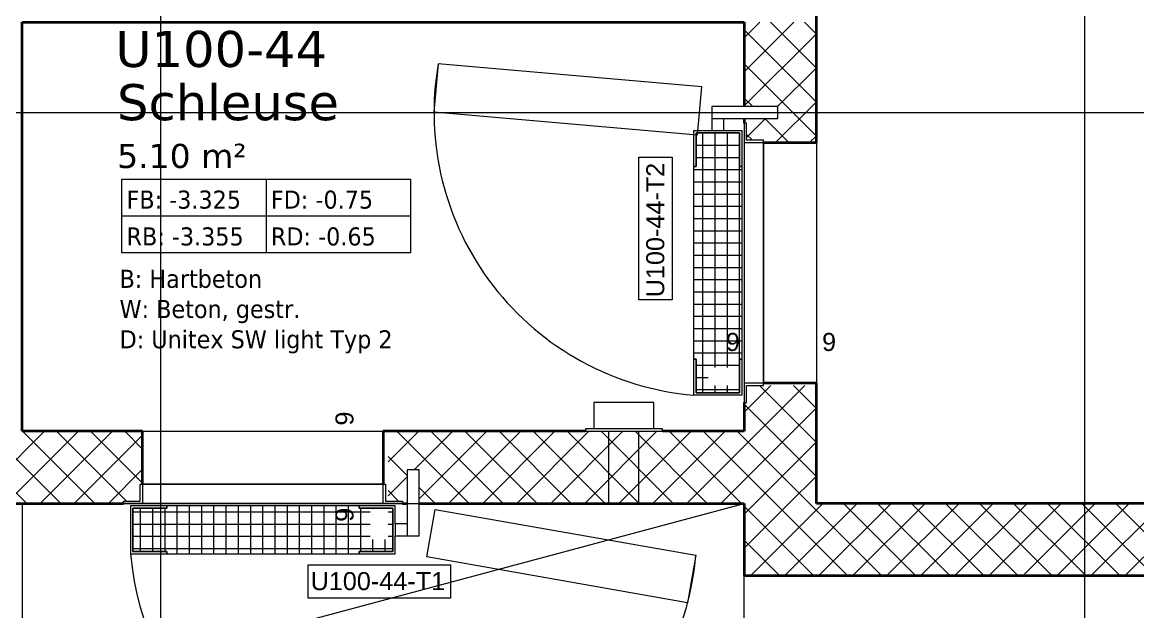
# Model space of a CAD drawing. Extents: x -982 to 937, y -179 to 616.
# Drawn here: x -521.4 to -428.7, y 251 to 300 of the extents above; entities that cross this region are included whole.
import ezdxf
from ezdxf.lldxf.tags import DXFTag

# ---------------------------------------------------------------- set-up
doc = ezdxf.new("R2010")
doc.units = 0
doc.layers.get('0').update_dxf_attribs({"lineweight": 13})
for name, color, linetype, lineweight in [('A-____-NOTE-TEXT', 7, 'Continuous', 9), ('A-AREA-____-IDEN', 7, 'Continuous', 5), ('A-DETL-GENF-HDLN', 7, '_Verdeckte Linien_', 9), ('A-DOOR-____-HDLN', 7, '_Verdeckte Linien_', 9), ('A-DOOR-____-IDEN', 7, 'Continuous', 5), ('A-DOOR-____-MCUT', 7, 'Continuous', 9), ('A-DOOR-____-OTLN', 7, 'Continuous', 9), ('A-DOOR-FRAM-MCUT', 7, 'Continuous', 9), ('A-DOOR-FRAM-OTLN', 7, 'Continuous', 9), ('A-WALL-____-MCUT', 7, 'Continuous', 35), ('A-WALL-____-OTLN', 7, 'Continuous', 9), ('A-WALL-____-PATT', 7, 'Continuous', 35), ('I-WALL-____-OTLN', 7, 'Continuous', 9), ('M-EQPM-____-OTLN', 7, 'Continuous', 9), ('S-GRID-____-OTLN', 7, 'Continuous', 5)]:
    doc.layers.add(name, color=color, linetype=linetype, lineweight=lineweight)
doc.styles.get("Standard").update_dxf_attribs({"font": 'arial.ttf'})
tags = doc.linetypes.add('_Rasterlinie_', pattern=[0.375, 0.2, -0.05, 0.075, -0.05]).pattern_tags.tags
tags[10:11] = [DXFTag(74, 4), DXFTag(75, 0), DXFTag(340, '0'), DXFTag(46, 1.0), DXFTag(50, 0.0), DXFTag(44, 0.0), DXFTag(45, 0.0)]
tags[8:9] = [DXFTag(74, 4), DXFTag(75, 0), DXFTag(340, '0'), DXFTag(46, 1.0), DXFTag(50, 0.0), DXFTag(44, 0.0), DXFTag(45, 0.0)]
tags[6:7] = [DXFTag(74, 4), DXFTag(75, 0), DXFTag(340, '0'), DXFTag(46, 1.0), DXFTag(50, 0.0), DXFTag(44, 0.0), DXFTag(45, 0.0)]
tags[4:5] = [DXFTag(74, 4), DXFTag(75, 0), DXFTag(340, '0'), DXFTag(46, 1.0), DXFTag(50, 0.0), DXFTag(44, 0.0), DXFTag(45, 0.0)]
tags = doc.linetypes.add('_Verdeckte Linien_', pattern=[0.15, 0.1, -0.05]).pattern_tags.tags
tags[6:7] = [DXFTag(74, 4), DXFTag(75, 0), DXFTag(340, '0'), DXFTag(46, 1.0), DXFTag(50, 0.0), DXFTag(44, 0.0), DXFTag(45, 0.0)]
tags[4:5] = [DXFTag(74, 4), DXFTag(75, 0), DXFTag(340, '0'), DXFTag(46, 1.0), DXFTag(50, 0.0), DXFTag(44, 0.0), DXFTag(45, 0.0)]
tags = doc.linetypes.add('Grundrissdarstellung Sturz', pattern=[0.25, 0.15, -0.05, 0, -0.05]).pattern_tags.tags
tags[10:11] = [DXFTag(74, 4), DXFTag(75, 0), DXFTag(340, '0'), DXFTag(46, 1.0), DXFTag(50, 0.0), DXFTag(44, 0.0), DXFTag(45, 0.0)]
tags[8:9] = [DXFTag(74, 4), DXFTag(75, 0), DXFTag(340, '0'), DXFTag(46, 1.0), DXFTag(50, 0.0), DXFTag(44, 0.0), DXFTag(45, 0.0)]
tags[6:7] = [DXFTag(74, 4), DXFTag(75, 0), DXFTag(340, '0'), DXFTag(46, 1.0), DXFTag(50, 0.0), DXFTag(44, 0.0), DXFTag(45, 0.0)]
tags[4:5] = [DXFTag(74, 4), DXFTag(75, 0), DXFTag(340, '0'), DXFTag(46, 1.0), DXFTag(50, 0.0), DXFTag(44, 0.0), DXFTag(45, 0.0)]

# ---------------------------------------------------------------- blocks, each defined once
blk = doc.blocks.new('Referenz-A0UJ2GQRXE', base_point=(-954.019, -167.52))
at = {"layer": 'A-AREA-____-IDEN', "color": 0, "linetype": 'Continuous', "ltscale": 0.13}
for p, q in [((-513.09, 286.961), (-489.09, 286.961)), ((-513.09, 280.839), (-513.09, 286.961)), ((-501.09, 286.961), (-501.09, 280.839)), ((-489.09, 286.961), (-489.09, 280.839)), ((-513.09, 283.9), (-489.09, 283.9)), ((-489.09, 280.839), (-513.09, 280.839))]:
    blk.add_line(p, q, dxfattribs=at)
at = {"layer": 'A-DETL-GENF-HDLN', "color": 0, "linetype": '_Verdeckte Linien_', "ltscale": 0.13}
for p, q in [((-486.795, 296.533), (-487.144, 292.549)), ((-464.879, 294.616), (-486.795, 296.533)), ((-465.228, 290.631), (-464.879, 294.616)), ((-487.144, 292.549), (-465.228, 290.631)), ((-588.359, 225.993), (-461.359, 259.993)), ((-538.259, 259.993), (-494.259, 259.993)), ((-494.259, 259.993), (-490.959, 259.993)), ((-490.959, 259.993), (-461.359, 259.993)), ((-461.359, 225.993), (-461.359, 259.993)), ((-487.729, 255.563), (-487.034, 259.502)), ((-487.034, 259.502), (-465.369, 255.682)), ((-466.063, 251.742), (-487.729, 255.563)), ((-465.369, 255.682), (-466.063, 251.742))]:
    blk.add_line(p, q, dxfattribs=at)
at = {"layer": 'A-DOOR-____-HDLN', "color": 0, "linetype": '_Verdeckte Linien_', "ltscale": 0.13}
for centre, major_axis, end_param in [((-463.555, 292.493), (-23.236, 4.044), 1.658063), ((-488.859, 257.796), (-23.5, -2.004), 2.96706)]:
    blk.add_ellipse(centre, major_axis=major_axis, ratio=1, start_param=0, end_param=end_param, dxfattribs=at)
at = {"layer": 'A-DOOR-____-IDEN', "color": 0, "linetype": 'Continuous', "ltscale": 0.13}
for p, q in [((-470.122, 276.93), (-470.122, 288.77)), ((-470.122, 288.77), (-467.342, 288.77)), ((-467.342, 288.77), (-467.342, 276.93)), ((-467.342, 276.93), (-470.122, 276.93)), ((-497.599, 254.902), (-485.759, 254.902)), ((-497.599, 252.122), (-497.599, 254.902)), ((-485.759, 254.902), (-485.759, 252.122)), ((-485.759, 252.122), (-497.599, 252.122))]:
    blk.add_line(p, q, dxfattribs=at)
at = {"layer": 'A-DOOR-____-MCUT', "color": 0, "linetype": 'Continuous', "ltscale": 0.13}
for p, q in [((-465.559, 290.993), (-464.059, 290.993)), ((-465.559, 287.993), (-465.559, 290.993)), ((-465.359, 290.793), (-465.359, 287.993)), ((-461.759, 290.793), (-465.359, 290.793)), ((-463.059, 290.993), (-461.559, 290.993)), ((-461.759, 287.993), (-461.759, 290.793)), ((-461.559, 290.993), (-461.559, 287.993)), ((-465.359, 287.993), (-465.559, 287.993)), ((-461.559, 287.993), (-461.759, 287.993)), ((-465.559, 271.993), (-465.359, 271.993)), ((-465.559, 268.993), (-465.559, 271.993)), ((-465.359, 271.993), (-465.359, 269.193)), ((-461.759, 271.993), (-461.559, 271.993)), ((-461.759, 271.293), (-461.759, 271.993)), ((-461.559, 271.993), (-461.559, 271.293)), ((-461.759, 269.793), (-461.759, 271.293)), ((-461.559, 271.293), (-461.559, 269.793)), ((-461.759, 269.193), (-461.759, 269.793)), ((-461.559, 269.793), (-461.559, 268.993)), ((-461.559, 268.993), (-465.559, 268.993)), ((-465.359, 269.193), (-461.759, 269.193)), ((-509.359, 259.793), (-512.359, 259.793)), ((-512.359, 259.793), (-512.359, 255.793)), ((-512.159, 255.993), (-512.159, 259.593)), ((-512.159, 259.593), (-509.359, 259.593)), ((-509.359, 259.593), (-509.359, 259.793)), ((-492.459, 259.793), (-493.359, 259.793)), ((-493.359, 259.793), (-493.359, 259.593)), ((-493.359, 259.593), (-492.459, 259.593)), ((-490.959, 259.793), (-492.459, 259.793)), ((-492.459, 259.593), (-490.959, 259.593)), ((-490.359, 259.793), (-490.959, 259.793)), ((-490.959, 259.593), (-490.559, 259.593)), ((-490.559, 259.593), (-490.559, 255.993)), ((-490.359, 258.293), (-490.359, 259.793)), ((-490.359, 255.793), (-490.359, 257.293)), ((-509.359, 255.993), (-512.159, 255.993)), ((-509.359, 255.793), (-509.359, 255.993)), ((-493.359, 255.993), (-493.359, 255.793)), ((-490.559, 255.993), (-493.359, 255.993)), ((-512.359, 255.793), (-509.359, 255.793)), ((-493.359, 255.793), (-490.359, 255.793))]:
    blk.add_line(p, q, dxfattribs=at)
at = {"layer": 'A-DOOR-____-OTLN', "color": 0, "linetype": 'Continuous', "ltscale": 0.13}
for p, q in [((-458.559, 292.989), (-464.059, 292.989)), ((-464.059, 292.989), (-464.059, 291.989)), ((-458.559, 291.989), (-458.559, 292.989)), ((-464.059, 291.989), (-458.559, 291.989)), ((-464.059, 291.989), (-464.059, 290.989)), ((-463.059, 290.989), (-463.059, 291.989)), ((-464.787, 269.193), (-464.787, 290.793)), ((-464.059, 290.989), (-463.059, 290.989)), ((-463.771, 271.293), (-463.771, 290.793)), ((-462.755, 271.293), (-462.755, 290.793)), ((-465.359, 289.777), (-461.759, 289.777)), ((-465.359, 288.761), (-461.759, 288.761)), ((-465.559, 287.745), (-461.559, 287.745)), ((-461.739, 271.993), (-461.739, 287.993)), ((-465.559, 286.729), (-461.559, 286.729)), ((-465.559, 285.713), (-461.559, 285.713)), ((-465.559, 284.697), (-461.559, 284.697)), ((-465.559, 283.681), (-461.559, 283.681)), ((-465.559, 282.665), (-461.559, 282.665)), ((-465.559, 281.649), (-461.559, 281.649)), ((-465.559, 280.633), (-461.559, 280.633)), ((-465.559, 279.617), (-461.559, 279.617)), ((-465.559, 278.601), (-461.559, 278.601)), ((-465.559, 277.585), (-461.559, 277.585)), ((-465.559, 276.569), (-461.559, 276.569)), ((-465.559, 275.553), (-461.559, 275.553)), ((-465.559, 274.537), (-461.559, 274.537)), ((-465.559, 273.521), (-461.559, 273.521)), ((-465.559, 272.505), (-461.559, 272.505)), ((-465.359, 271.489), (-461.759, 271.489)), ((-465.359, 270.473), (-464.359, 270.473)), ((-463.771, 269.193), (-463.771, 269.793)), ((-462.755, 269.193), (-462.755, 269.793)), ((-465.359, 269.457), (-461.759, 269.457)), ((-488.362, 262.793), (-489.362, 262.793)), ((-489.362, 262.793), (-489.362, 257.293)), ((-488.362, 257.293), (-488.362, 262.793)), ((-511.523, 255.993), (-511.523, 259.593)), ((-510.507, 255.993), (-510.507, 259.593)), ((-509.491, 255.993), (-509.491, 259.593)), ((-508.475, 255.793), (-508.475, 259.793)), ((-507.459, 255.793), (-507.459, 259.793)), ((-506.443, 255.793), (-506.443, 259.793)), ((-505.427, 255.793), (-505.427, 259.793)), ((-504.411, 255.793), (-504.411, 259.793)), ((-503.395, 255.793), (-503.395, 259.793)), ((-502.379, 255.793), (-502.379, 259.793)), ((-501.363, 255.793), (-501.363, 259.793)), ((-500.347, 255.793), (-500.347, 259.793)), ((-499.331, 255.793), (-499.331, 259.793)), ((-498.315, 255.793), (-498.315, 259.793)), ((-497.299, 255.793), (-497.299, 259.793)), ((-496.283, 255.793), (-496.283, 259.793)), ((-495.267, 255.793), (-495.267, 259.793)), ((-494.251, 255.793), (-494.251, 259.793)), ((-493.235, 255.993), (-493.235, 259.593)), ((-512.159, 259.297), (-492.459, 259.297)), ((-490.959, 259.297), (-490.559, 259.297)), ((-512.159, 258.281), (-492.459, 258.281)), ((-490.959, 258.281), (-490.559, 258.281)), ((-489.362, 258.293), (-490.362, 258.293)), ((-490.362, 258.293), (-490.362, 257.293)), ((-512.159, 257.265), (-492.459, 257.265)), ((-492.219, 255.993), (-492.219, 256.993)), ((-491.203, 255.993), (-491.203, 256.993)), ((-490.959, 257.265), (-490.559, 257.265)), ((-490.362, 257.293), (-489.362, 257.293)), ((-489.362, 257.293), (-488.362, 257.293)), ((-512.159, 256.249), (-490.559, 256.249))]:
    blk.add_line(p, q, dxfattribs=at)
at = {"layer": 'A-DOOR-____-OTLN', "color": 0, "linetype": 'Grundrissdarstellung Sturz', "ltscale": 0.13}
blk.add_line((-521.359, 259.993), (-521.359, 225.993), dxfattribs=at)
at = {"layer": 'A-DOOR-FRAM-MCUT', "color": 0, "linetype": 'Continuous', "ltscale": 0.13}
for p, q in [((-461.159, 291.593), (-461.359, 291.593)), ((-461.359, 291.593), (-461.359, 289.993)), ((-461.159, 290.193), (-461.159, 291.593)), ((-465.359, 290.793), (-461.759, 290.793)), ((-465.359, 287.993), (-465.359, 290.793)), ((-461.759, 290.793), (-461.759, 287.993)), ((-459.759, 290.193), (-461.159, 290.193)), ((-459.759, 289.993), (-459.759, 290.193)), ((-461.359, 289.993), (-459.759, 289.993)), ((-465.559, 287.993), (-465.359, 287.993)), ((-465.559, 271.993), (-465.559, 287.993)), ((-461.759, 287.993), (-461.559, 287.993)), ((-461.559, 287.993), (-461.559, 271.993)), ((-465.359, 271.993), (-465.559, 271.993)), ((-465.359, 269.193), (-465.359, 271.993)), ((-461.759, 271.993), (-461.759, 271.293)), ((-461.559, 271.993), (-461.759, 271.993)), ((-461.759, 271.293), (-461.759, 269.793)), ((-461.759, 269.793), (-461.759, 269.193)), ((-459.759, 269.993), (-461.359, 269.993)), ((-461.359, 269.993), (-461.359, 269.793)), ((-461.359, 269.793), (-461.359, 268.393)), ((-461.159, 268.393), (-461.159, 269.793)), ((-461.159, 269.793), (-459.759, 269.793)), ((-459.759, 269.793), (-459.759, 269.993)), ((-461.759, 269.193), (-465.359, 269.193)), ((-461.359, 268.393), (-461.159, 268.393)), ((-511.559, 261.593), (-511.359, 261.593)), ((-511.559, 260.193), (-511.559, 261.593)), ((-511.359, 261.593), (-511.359, 259.993)), ((-491.359, 261.593), (-491.159, 261.593)), ((-491.359, 259.993), (-491.359, 261.593)), ((-491.159, 261.593), (-491.159, 260.193)), ((-512.959, 260.193), (-511.559, 260.193)), ((-512.959, 259.993), (-512.959, 260.193)), ((-511.359, 259.993), (-512.959, 259.993)), ((-509.359, 259.593), (-512.159, 259.593)), ((-512.159, 259.593), (-512.159, 255.993)), ((-493.359, 259.793), (-509.359, 259.793)), ((-509.359, 259.793), (-509.359, 259.593)), ((-493.359, 259.593), (-493.359, 259.793)), ((-492.459, 259.593), (-493.359, 259.593)), ((-490.959, 259.593), (-492.459, 259.593)), ((-490.959, 259.993), (-491.359, 259.993)), ((-491.159, 260.193), (-490.959, 260.193)), ((-490.959, 260.193), (-489.759, 260.193)), ((-489.759, 259.993), (-490.959, 259.993)), ((-490.559, 259.593), (-490.959, 259.593)), ((-490.559, 255.993), (-490.559, 259.593)), ((-489.759, 260.193), (-489.759, 259.993)), ((-512.159, 255.993), (-509.359, 255.993)), ((-509.359, 255.993), (-509.359, 255.793)), ((-493.359, 255.793), (-493.359, 255.993)), ((-493.359, 255.993), (-490.559, 255.993)), ((-509.359, 255.793), (-493.359, 255.793))]:
    blk.add_line(p, q, dxfattribs=at)
at = {"layer": 'A-DOOR-FRAM-OTLN', "color": 0, "linetype": 'Continuous', "ltscale": 0.13}
for p, q in [((-461.359, 289.993), (-461.359, 273.093)), ((-459.759, 273.093), (-459.759, 289.993)), ((-461.359, 273.093), (-461.359, 269.993)), ((-459.759, 269.993), (-459.759, 273.093)), ((-511.359, 261.593), (-494.259, 261.593)), ((-494.259, 261.593), (-491.359, 261.593)), ((-494.259, 259.993), (-511.359, 259.993)), ((-491.359, 259.993), (-494.259, 259.993))]:
    blk.add_line(p, q, dxfattribs=at)
at = {"layer": 'A-WALL-____-MCUT', "color": 0, "linetype": 'Continuous', "ltscale": 0.35}
for p, q in [((-455.359, 289.993), (-455.359, 305.991)), ((-521.359, 299.991), (-461.359, 299.991)), ((-521.359, 265.993), (-521.359, 299.991)), ((-461.359, 299.991), (-461.359, 292.989)), ((-461.359, 291.989), (-461.359, 291.593)), ((-459.759, 289.993), (-455.359, 289.993)), ((-455.359, 269.993), (-459.759, 269.993)), ((-455.359, 259.993), (-455.359, 269.993)), ((-461.359, 268.393), (-461.359, 265.993)), ((-511.359, 265.993), (-521.359, 265.993)), ((-511.359, 261.593), (-511.359, 265.993)), ((-474.559, 265.993), (-491.359, 265.993)), ((-491.359, 265.993), (-491.359, 261.593)), ((-461.359, 265.993), (-468.159, 265.993)), ((-536.759, 259.993), (-512.959, 259.993)), ((-489.759, 259.993), (-489.362, 259.993)), ((-488.362, 259.993), (-461.359, 259.993)), ((-461.359, 259.993), (-461.359, 253.993)), ((-344.759, 259.993), (-455.359, 259.993)), ((-461.359, 253.993), (-58.709, 253.993))]:
    blk.add_line(p, q, dxfattribs=at)
at = {"layer": 'A-WALL-____-OTLN', "color": 0, "linetype": 'Continuous', "ltscale": 0.13}
for p, q in [((-459.759, 289.993), (-459.759, 269.993)), ((-455.359, 289.993), (-455.359, 269.993))]:
    blk.add_line(p, q, dxfattribs=at)
at = {"layer": 'A-WALL-____-PATT', "color": 0, "linetype": 'Continuous', "lineweight": 9, "ltscale": 0.13}
for p, q in [((-461.359, 298.699), (-460.068, 299.991)), ((-461.359, 295.871), (-457.239, 299.991)), ((-455.359, 296.182), (-459.167, 299.991)), ((-455.359, 299.011), (-456.339, 299.991)), ((-455.359, 293.354), (-461.359, 299.354)), ((-461.359, 293.043), (-455.359, 299.043)), ((-455.359, 290.526), (-461.359, 296.526)), ((-458.584, 292.989), (-455.359, 296.214)), ((-460.651, 292.989), (-461.359, 293.697)), ((-458.752, 289.993), (-455.359, 293.386)), ((-461.159, 290.414), (-459.584, 291.989)), ((-457.655, 289.993), (-459.651, 291.989)), ((-460.683, 290.193), (-461.159, 290.669)), ((-455.923, 289.993), (-455.359, 290.557)), ((-461.359, 267.587), (-459.153, 269.793)), ((-461.359, 264.758), (-456.325, 269.793)), ((-455.359, 265.07), (-460.082, 269.793)), ((-455.359, 267.898), (-457.254, 269.793)), ((-455.359, 262.241), (-461.359, 268.241)), ((-461.359, 261.93), (-455.359, 267.93)), ((-520.993, 259.993), (-526.993, 265.993)), ((-525.521, 259.993), (-519.521, 265.993)), ((-518.164, 259.993), (-524.164, 265.993)), ((-522.693, 259.993), (-516.693, 265.993)), ((-515.336, 259.993), (-521.336, 265.993)), ((-519.865, 259.993), (-513.865, 265.993)), ((-512.707, 260.193), (-518.507, 265.993)), ((-517.036, 259.993), (-511.359, 265.67)), ((-511.359, 261.673), (-515.679, 265.993)), ((-511.359, 264.501), (-512.851, 265.993)), ((-490.959, 263.443), (-488.409, 265.993)), ((-484.223, 259.993), (-490.223, 265.993)), ((-488.78, 262.793), (-485.58, 265.993)), ((-488.362, 260.382), (-482.752, 265.993)), ((-481.395, 259.993), (-487.395, 265.993)), ((-485.923, 259.993), (-479.923, 265.993)), ((-478.566, 259.993), (-484.566, 265.993)), ((-483.095, 259.993), (-477.095, 265.993)), ((-475.738, 259.993), (-481.738, 265.993)), ((-480.267, 259.993), (-474.267, 265.993)), ((-472.909, 259.993), (-478.909, 265.993)), ((-477.438, 259.993), (-471.438, 265.993)), ((-470.081, 259.993), (-476.081, 265.993)), ((-474.61, 259.993), (-468.61, 265.993)), ((-467.253, 259.993), (-473.253, 265.993)), ((-471.781, 259.993), (-465.781, 265.993)), ((-464.424, 259.993), (-470.424, 265.993)), ((-468.953, 259.993), (-462.953, 265.993)), ((-461.596, 259.993), (-467.596, 265.993)), ((-461.359, 262.584), (-464.767, 265.993)), ((-461.359, 265.413), (-461.939, 265.993)), ((-455.939, 259.993), (-461.359, 265.413)), ((-466.125, 259.993), (-461.359, 264.758)), ((-460.468, 259.993), (-455.359, 265.101)), ((-489.362, 262.304), (-490.959, 263.9)), ((-514.208, 259.993), (-511.359, 262.842)), ((-458.767, 259.993), (-461.359, 262.584)), ((-490.959, 260.614), (-489.362, 262.211)), ((-463.296, 259.993), (-461.359, 261.93)), ((-457.639, 259.993), (-455.359, 262.273)), ((-490.08, 260.193), (-490.959, 261.072)), ((-487.052, 259.993), (-488.362, 261.304)), ((-461.359, 259.101), (-460.468, 259.993)), ((-461.359, 256.273), (-457.639, 259.993)), ((-455.596, 253.993), (-461.359, 259.756)), ((-460.811, 253.993), (-454.811, 259.993)), ((-452.767, 253.993), (-458.767, 259.993)), ((-457.982, 253.993), (-451.982, 259.993)), ((-449.939, 253.993), (-455.939, 259.993)), ((-455.154, 253.993), (-449.154, 259.993)), ((-447.11, 253.993), (-453.11, 259.993)), ((-452.326, 253.993), (-446.326, 259.993)), ((-444.282, 253.993), (-450.282, 259.993)), ((-449.497, 253.993), (-443.497, 259.993)), ((-441.454, 253.993), (-447.454, 259.993)), ((-446.669, 253.993), (-440.669, 259.993)), ((-438.625, 253.993), (-444.625, 259.993)), ((-443.84, 253.993), (-437.84, 259.993)), ((-435.797, 253.993), (-441.797, 259.993)), ((-441.012, 253.993), (-435.012, 259.993)), ((-432.968, 253.993), (-438.968, 259.993)), ((-438.183, 253.993), (-432.183, 259.993)), ((-430.14, 253.993), (-436.14, 259.993)), ((-435.355, 253.993), (-429.355, 259.993)), ((-427.311, 253.993), (-433.311, 259.993)), ((-432.527, 253.993), (-426.527, 259.993)), ((-424.483, 253.993), (-430.483, 259.993)), ((-429.698, 253.993), (-423.698, 259.993)), ((-458.424, 253.993), (-461.359, 256.928)), ((-461.253, 253.993), (-461.359, 254.099))]:
    blk.add_line(p, q, dxfattribs=at)
at = {"layer": 'I-WALL-____-OTLN', "color": 0, "linetype": 'Continuous', "ltscale": 0.13}
for p, q in [((-511.359, 265.993), (-491.359, 265.993)), ((-491.359, 261.593), (-511.359, 261.593))]:
    blk.add_line(p, q, dxfattribs=at)
at = {"layer": 'M-EQPM-____-OTLN', "color": 0, "linetype": 'Continuous', "ltscale": 0.13}
for p, q in [((-473.859, 268.393), (-473.859, 266.193)), ((-468.859, 268.393), (-473.859, 268.393)), ((-468.859, 266.193), (-468.859, 268.393)), ((-474.559, 266.193), (-474.559, 265.993)), ((-468.159, 266.193), (-474.559, 266.193)), ((-468.159, 265.993), (-468.159, 266.193)), ((-474.559, 265.993), (-468.159, 265.993)), ((-472.609, 259.993), (-472.609, 265.993)), ((-472.609, 259.993), (-472.609, 265.993)), ((-470.109, 259.993), (-470.109, 265.993)), ((-470.109, 259.993), (-470.109, 265.993))]:
    blk.add_line(p, q, dxfattribs=at)
at = {"layer": 'S-GRID-____-OTLN', "color": 0, "linetype": '_Rasterlinie_', "ltscale": 0.13}
for p, q in [((-509.859, -167.52), (-509.859, 592.593)), ((-433.059, -167.52), (-433.059, 592.593)), ((-938.859, 292.493), (306.332, 292.493))]:
    blk.add_line(p, q, dxfattribs=at)
at = {"layer": 'A-____-NOTE-TEXT', "color": 0, "linetype": 'Continuous', "lineweight": 5, "ltscale": 0.13, "char_height": 1.5, "attachment_point": 1}
for insert in [(-462.888, 274.167), (-454.888, 274.167)]:
    blk.add_mtext('{\\fArial;9}', dxfattribs=dict(at, insert=insert))
at = {"layer": 'A-____-NOTE-TEXT', "color": 0, "linetype": 'Continuous', "lineweight": 5, "ltscale": 0.13, "char_height": 1.5, "attachment_point": 1, "rotation": 90}
for insert in [(-495.333, 266.464), (-495.333, 258.464)]:
    blk.add_mtext('{\\fArial;9}', dxfattribs=dict(at, insert=insert))
at = {"layer": 'A-AREA-____-IDEN', "color": 0, "linetype": 'Continuous', "ltscale": 0.13, "attachment_point": 1}
for s, insert, char_height in [('{\\fVerdana;U100-44}', (-513.626, 299.277), 3), ('{\\fVerdana;Schleuse}', (-513.484, 294.853), 3), ('{\\fVerdana;5.10 m²}', (-513.474, 289.884), 2), ('{\\W0.9;\\fVerdana;FB: -3.325}', (-512.699, 286.002), 1.5), ('{\\W0.9;\\fVerdana;FD: -0.75}', (-500.699, 286.002), 1.5), ('{\\W0.9;\\fVerdana;RB: -3.355}', (-512.699, 282.941), 1.5), ('{\\W0.9;\\fVerdana;RD: -0.65}', (-500.699, 282.941), 1.5), ('{\\W0.9;\\fVerdana;B: Hartbeton}', (-513.276, 279.416), 1.5), ('{\\W0.9;\\fVerdana;W: Beton, gestr.}', (-513.276, 276.903), 1.5), ('{\\W0.9;\\fVerdana;D: Unitex SW light Typ 2}', (-513.276, 274.389), 1.5)]:
    blk.add_mtext(s, dxfattribs=dict(at, insert=insert, char_height=char_height))
at = {"layer": 'A-DOOR-____-IDEN', "color": 0, "linetype": 'Continuous', "ltscale": 0.13, "insert": (-469.504, 277.13), "char_height": 1.5, "attachment_point": 1, "rotation": 90}
blk.add_mtext('{\\fArial;U100-44-T2}', dxfattribs=at)
at = {"layer": 'A-DOOR-____-IDEN', "color": 0, "linetype": 'Continuous', "ltscale": 0.13, "insert": (-497.399, 254.284), "char_height": 1.5, "attachment_point": 1}
blk.add_mtext('{\\fArial;U100-44-T1}', dxfattribs=at)

msp = doc.modelspace()

# ---------------------------------------------------------------- block references
at = {"color": 9, "lineweight": 25, "ltscale": 0.25, "true_color": 0xc0c0c0}
msp.add_blockref('Referenz-A0UJ2GQRXE', (-954.019, -167.52), dxfattribs=at)

doc.saveas('drawing.dxf')
